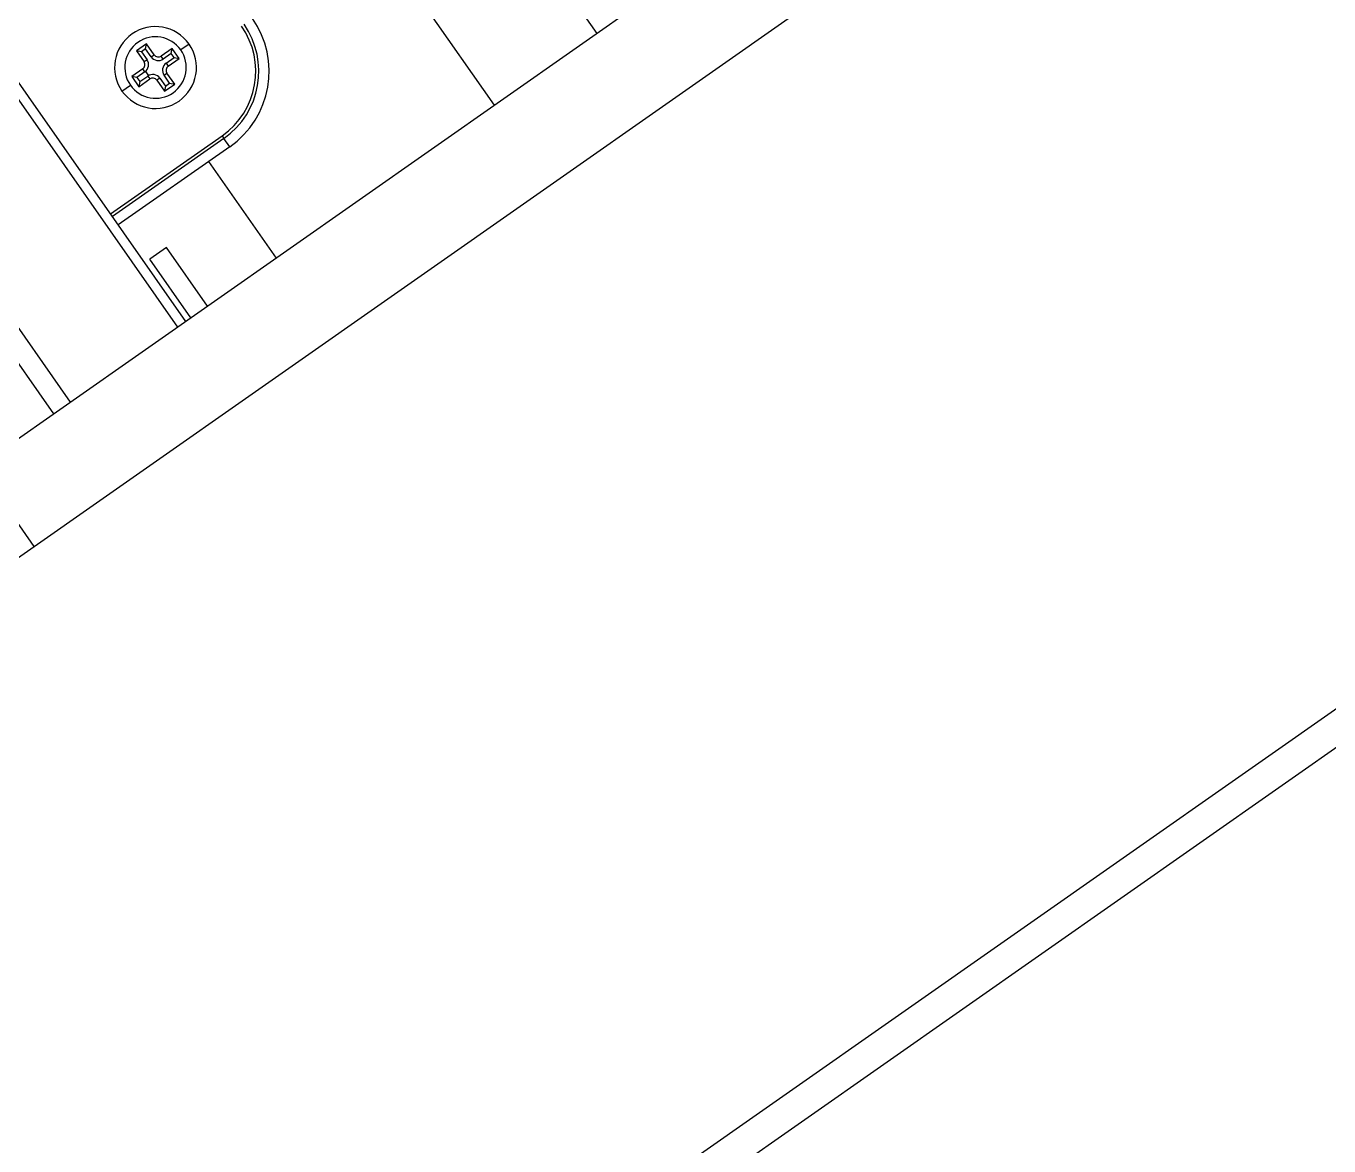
# Model space of a CAD drawing. Header units: millimetres. Extents: x 152904052 to 153933663, y 538271515 to 539240469.
# Drawn here: x 153340744 to 153340871.3, y 538938111.7 to 538938221 of the extents above; entities that cross this region are included whole.
import ezdxf

# ---------------------------------------------------------------- set-up
doc = ezdxf.new("R2010")
doc.units = ezdxf.units.MM
doc.layers.add('POWR', color=5, linetype='Continuous')

msp = doc.modelspace()

# ---------------------------------------------------------------- linework, layer by layer
at = {"layer": 'POWR', "color": 7}
for p, q in [((153340707.28, 538938039.05), (153341551.83, 538938630.4)), ((153340709.06, 538938036.51), (153341553.6, 538938627.86)), ((153340665.55, 538938114.69), (153340977.27, 538938332.96)), ((153340960.52, 538938332.83), (153340739.35, 538938177.96)), ((153340795.75, 538938226), (153340799.76, 538938220.26)), ((153340759.63, 538938192.16), (153340737.83, 538938223.29)), ((153340758.85, 538938191.61), (153340737.05, 538938222.74)), ((153340789.77, 538938213.27), (153340783.1, 538938222.79)), ((153340755.79, 538938219.26), (153340754.8, 538938218.57)), ((153340755.7, 538938218.77), (153340755.79, 538938219.26)), ((153340756.53, 538938218.19), (153340755.79, 538938219.26)), ((153340759.95, 538938219.24), (153340759.13, 538938218.67)), ((153340754.8, 538938218.57), (153340755.55, 538938217.51)), ((153340755.29, 538938218.48), (153340754.8, 538938218.57)), ((153340755.7, 538938218.77), (153340755.29, 538938218.48)), ((153340755.29, 538938218.48), (153340755.84, 538938217.71)), ((153340756.24, 538938217.99), (153340755.7, 538938218.77)), ((153340756.24, 538938217.99), (153340756.53, 538938218.19)), ((153340758.29, 538938218.82), (153340757.23, 538938218.07)), ((153340757.43, 538938217.78), (153340757.23, 538938218.07)), ((153340758.21, 538938218.33), (153340757.43, 538938217.78)), ((153340757.72, 538938217.38), (153340758.49, 538938217.92)), ((153340758.21, 538938218.33), (153340758.29, 538938218.82)), ((153340758.49, 538938217.92), (153340758.21, 538938218.33)), ((153340758.98, 538938217.83), (153340758.29, 538938218.82)), ((153340758.49, 538938217.92), (153340758.98, 538938217.83)), ((153340755.43, 538938216.81), (153340754.36, 538938216.06)), ((153340755.63, 538938216.52), (153340755.43, 538938216.81)), ((153340755.84, 538938217.71), (153340755.55, 538938217.51)), ((153340757.72, 538938217.38), (153340757.92, 538938217.09)), ((153340757.92, 538938217.09), (153340758.98, 538938217.83)), ((153340748.37, 538938184.28), (153340726.57, 538938215.41)), ((153340754.36, 538938216.06), (153340755.05, 538938215.08)), ((153340754.85, 538938215.98), (153340754.36, 538938216.06)), ((153340755.63, 538938216.52), (153340754.85, 538938215.98)), ((153340754.85, 538938215.98), (153340755.14, 538938215.57)), ((153340755.05, 538938215.08), (153340756.11, 538938215.83)), ((153340755.14, 538938215.57), (153340755.05, 538938215.08)), ((153340755.14, 538938215.57), (153340755.91, 538938216.11)), ((153340756, 538938216.17), (153340755.71, 538938216.58)), ((153340755.91, 538938216.11), (153340756.11, 538938215.83)), ((153340757.1, 538938215.91), (153340756.81, 538938215.7)), ((153340756.81, 538938215.7), (153340757.56, 538938214.64)), ((153340757.1, 538938215.91), (153340757.64, 538938215.13)), ((153340757.51, 538938216.19), (153340757.79, 538938216.39)), ((153340758.05, 538938215.41), (153340757.51, 538938216.19)), ((153340757.64, 538938215.13), (153340758.05, 538938215.41)), ((153340758.54, 538938215.33), (153340757.79, 538938216.39)), ((153340758.05, 538938215.41), (153340758.54, 538938215.33)), ((153340746.73, 538938183.13), (153340724.94, 538938214.26)), ((153340753.39, 538938214.65), (153340754.21, 538938215.23)), ((153340757.56, 538938214.64), (153340758.54, 538938215.33)), ((153340757.64, 538938215.13), (153340757.56, 538938214.64)), ((153340752.28, 538938202.65), (153340763.18, 538938210.27)), ((153340763.18, 538938210.27), (153340763.35, 538938210.03)), ((153340763.35, 538938210.03), (153340752.46, 538938202.4)), ((153340763.92, 538938209.21), (153340753.03, 538938201.58)), ((153340763.92, 538938209.21), (153340763.35, 538938210.03)), ((153340768.47, 538938198.35), (153340761.87, 538938207.77)), ((153340757.74, 538938199.38), (153340756.1, 538938198.24)), ((153340761.75, 538938193.65), (153340757.74, 538938199.38)), ((153340760.12, 538938192.5), (153340756.1, 538938198.24)), ((153340739.35, 538938177.96), (153340744.8, 538938170.18))]:
    msp.add_line(p, q, dxfattribs=at)
for centre, radius, start, end in [((153340758.76, 538938216.58), 9, 305, 35), ((153340756.67, 538938216.95), 4, 35, 215), ((153340758.76, 538938216.58), 7.7, 305, 35), ((153340758.76, 538938216.58), 8, 305, 35), ((153340756.67, 538938216.95), 4, 215, 35), ((153340756.67, 538938216.95), 3, 35, 215), ((153340756.67, 538938216.95), 3, 215, 35), ((153340756.94, 538938218.48), 0.851, 215, 305), ((153340756.94, 538938218.48), 0.5, 215, 305), ((153340755.14, 538938217.22), 0.5, 305, 35), ((153340755.14, 538938217.22), 0.851, 305, 35), ((153340758.2, 538938216.68), 0.851, 125, 215), ((153340758.2, 538938216.68), 0.5, 125, 215), ((153340756.4, 538938215.42), 0.851, 35, 125), ((153340756.4, 538938215.42), 0.5, 35, 125)]:
    msp.add_arc(centre, radius, start, end, dxfattribs=at)

doc.saveas('drawing.dxf')
